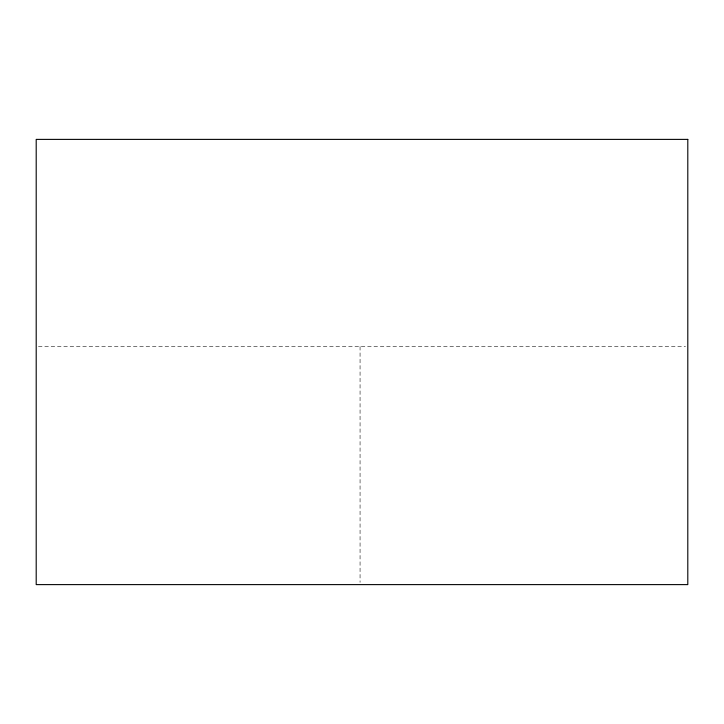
<?xml version="1.0" encoding="UTF-8"?>
<svg xmlns="http://www.w3.org/2000/svg" width="724" height="724" viewBox="0 0 724 724"><rect width="100%" height="100%" fill="white"/><g stroke="black" fill="none" stroke-linecap="round" stroke-linejoin="round"><path stroke-width="0.54" stroke-dasharray="3.62 2.71" d="M38.453 346.543L685.538 346.543M360.063 346.543L360.063 582.358"/><path stroke-width="1.09" d="M687.8 139.388L36.2 139.388L36.2 584.612L687.8 584.612L687.8 139.388"/></g></svg>
